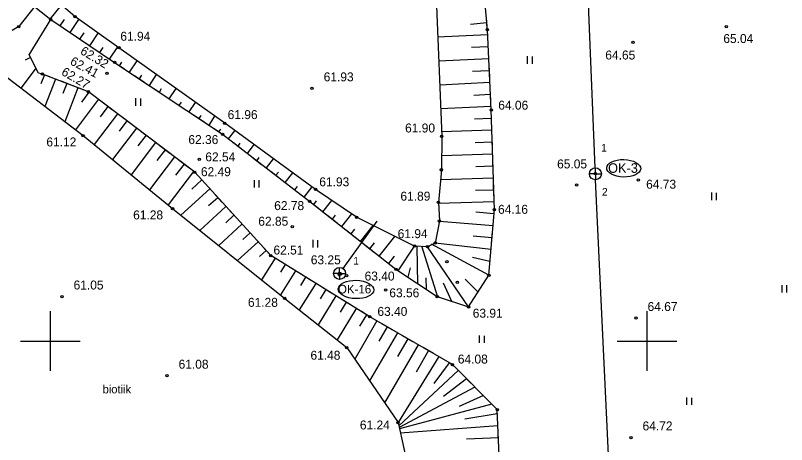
# Model space of a CAD drawing. Extents: x 631971 to 635284, y 6450547 to 6453247.
# Drawn here: x 633647.1 to 633711.7, y 6451741.3 to 6451777.3 of the extents above; entities that cross this region are included whole.
import ezdxf

# ---------------------------------------------------------------- set-up
doc = ezdxf.new("R2010")
doc.units = 0
for name, color, linetype in [('Default', 7, 'Continuous'), ('Level 14', 7, 'Continuous'), ('Level 34', 7, 'Continuous'), ('Level 4', 7, 'Continuous'), ('Level 41', 7, 'Continuous'), ('Level 42', 7, 'Continuous'), ('Level 43', 7, 'Continuous'), ('Level 54', 7, 'Continuous'), ('Level 55', 7, 'Continuous'), ('Level 57', 7, 'Continuous'), ('Level 59', 7, 'Continuous'), ('Level 61', 7, 'Continuous'), ('PR_elekter', 7, 'Continuous')]:
    doc.layers.add(name, color=color, linetype=linetype)

# ---------------------------------------------------------------- blocks, each defined once
blk = doc.blocks.new('POINT_DISPLAY')
at = {"layer": 'Default'}
blk.add_line((0, 0), (0, 0), dxfattribs=at)
blk = doc.blocks.new('PUNKT_1')
at = {"layer": 'Default'}
blk.add_circle((0, 0), 10000, dxfattribs=at)
blk.add_circle((0, 0), 10000, dxfattribs=at)
blk = doc.blocks.new('PUNKT')
at = {"layer": 'PR_elekter'}
blk.add_circle((0, 0), 10000, dxfattribs=at)
blk.add_circle((0, 0), 10000, dxfattribs=at)
blk = doc.blocks.new('VKANKA')
at = {"layer": 'Level 4'}
for q in [(-50000, 0), (0, 50000), (50000, 0), (0, -50000)]:
    blk.add_line((0, 0), q, dxfattribs=at)
blk.add_circle((0, 0), 50000, dxfattribs=at)
blk = doc.blocks.new('PUNKT_2')
at = {"layer": 'PR_elekter'}
blk.add_circle((0, 0), 10000, dxfattribs=at)
blk.add_circle((0, 0), 10000, dxfattribs=at)
blk = doc.blocks.new('PUNKT_3')
at = {"layer": 'Default'}
blk.add_circle((0, 0), 10000, dxfattribs=at)
blk.add_circle((0, 0), 10000, dxfattribs=at)
blk = doc.blocks.new('VHEIN_')
at = {"layer": 'Level 41'}
for p, q in [((0, 62000), (0, 0)), ((41000, 61000), (41000, 0))]:
    blk.add_line(p, q, dxfattribs=at)
blk = doc.blocks.new('VKORIS')
at = {"layer": 'Level 61'}
for p, q in [((0, 250000), (0, -250000)), ((-250000, 0), (250000, 0))]:
    blk.add_line(p, q, dxfattribs=at)

msp = doc.modelspace()

# ---------------------------------------------------------------- linework, layer by layer
at = {"layer": 'Level 14'}
for points in [[(633695.66, 6451764.51), (633694.72, 6451787.87)], [(633697.88, 6451717.44), (633695.7, 6451763.51)], [(633674.53, 6451756.07), (633677.4, 6451760.03)]]:
    msp.add_lwpolyline(points, dxfattribs=at)
at = {"layer": 'Level 34'}
for points in [[(633682.33, 6451778.78), (633682.8, 6451767.14), (633682.77, 6451764.34), (633682.52, 6451761.61), (633682.61, 6451760.06), (633682.26, 6451758.21), (633681.61, 6451757.9), (633680.52, 6451757.96), (633675.67, 6451760.37), (633672.23, 6451762.7), (633664.62, 6451768.24), (633655.75, 6451774.56)], [(633655.75, 6451774.56), (633652.06, 6451777.17), (633650.49, 6451778.52)], [(633645.48, 6451772.73), (633652.75, 6451767.21), (633660.24, 6451761.1), (633669.65, 6451753.57), (633674.84, 6451749.46), (633679.14, 6451743.17), (633680.11, 6451738.83), (633680.98, 6451730.46), (633681.6, 6451720.81), (633681.55, 6451720.71), (633679.9, 6451718.08), (633671.77, 6451722.27), (633664.94, 6451726.96), (633652.27, 6451735.33), (633640.4, 6451743.01), (633634.18, 6451746.33), (633630.87, 6451750.76), (633631.98, 6451753.81), (633638.3, 6451763.51), (633642.83, 6451772.74)]]:
    msp.add_lwpolyline(points, dxfattribs=at)
at = {"layer": 'Level 42'}
for p, q in [((633649.99, 6451776.96), (633650.94, 6451778.14)), ((633650.82, 6451776.4), (633651.18, 6451776.93)), ((633651.65, 6451775.84), (633652.38, 6451776.94)), ((633686.62, 6451776.14), (633686.54, 6451777.14)), ((633650.4, 6451776.68), (633651.23, 6451776.12)), ((633686.58, 6451776.64), (633685.2, 6451776.5)), ((633652.07, 6451775.56), (633652.9, 6451775.01)), ((633652.48, 6451775.29), (633652.83, 6451775.8)), ((633653.31, 6451774.73), (633654.02, 6451775.78)), ((633686.65, 6451775.64), (633682.46, 6451775.44)), ((633654.14, 6451774.17), (633654.42, 6451774.59)), ((633654.97, 6451773.62), (633655.65, 6451774.63)), ((633686.7, 6451774.64), (633685.3, 6451774.58)), ((633648.33, 6451773.76), (633647.89, 6451773.53)), ((633686.75, 6451773.64), (633682.55, 6451773.44)), ((633655.81, 6451773.06), (633656, 6451773.35)), ((633656.64, 6451772.51), (633657.28, 6451773.47)), ((633686.82, 6451772.14), (633686.77, 6451773.14)), ((633648.79, 6451772.86), (633647.55, 6451771.21)), ((633649.5, 6451772.3), (633649.21, 6451771.55)), ((633657.47, 6451771.96), (633657.68, 6451772.27)), ((633658.3, 6451771.4), (633658.91, 6451772.31)), ((633686.79, 6451772.64), (633685.39, 6451772.58)), ((633650.44, 6451771.94), (633649.55, 6451769.64)), ((633651.84, 6451771.4), (633650.9, 6451771.76)), ((633657.06, 6451772.23), (633657.89, 6451771.68)), ((633686.84, 6451771.65), (633682.63, 6451771.43)), ((633651.37, 6451771.58), (633651.04, 6451770.72)), ((633652.3, 6451771.22), (633651.22, 6451768.37)), ((633652.77, 6451771.04), (633651.84, 6451771.4)), ((633658.72, 6451771.12), (633659.55, 6451770.57)), ((633659.14, 6451770.85), (633659.33, 6451771.15)), ((633659.97, 6451770.29), (633660.54, 6451771.15)), ((633686.91, 6451770.15), (633686.86, 6451771.15)), ((633653.23, 6451770.85), (633652.61, 6451770.02)), ((633686.89, 6451770.65), (633685.48, 6451770.57)), ((633654.03, 6451770.25), (633652.1, 6451767.7)), ((633655.22, 6451769.34), (633654.43, 6451769.94)), ((633660.39, 6451770.02), (633661.22, 6451769.46)), ((633660.8, 6451769.74), (633660.98, 6451770.02)), ((633661.63, 6451769.19), (633662.17, 6451769.99)), ((633655.62, 6451769.04), (633653.68, 6451766.45)), ((633654.83, 6451769.64), (633654.17, 6451768.79)), ((633686.94, 6451769.65), (633682.71, 6451769.45)), ((633656.42, 6451768.44), (633655.77, 6451767.57)), ((633656.82, 6451768.13), (633656.02, 6451768.74)), ((633662.05, 6451768.91), (633662.88, 6451768.36)), ((633662.47, 6451768.63), (633662.64, 6451768.89)), ((633663.3, 6451768.08), (633663.8, 6451768.83)), ((633686.97, 6451768.65), (633685.56, 6451768.59)), ((633657.22, 6451767.83), (633655.21, 6451765.2)), ((633664.13, 6451767.52), (633664.29, 6451767.76)), ((633658.02, 6451767.23), (633657.34, 6451766.35)), ((633658.41, 6451766.93), (633657.62, 6451767.53)), ((633664.94, 6451766.94), (633665.47, 6451767.62)), ((633687, 6451767.65), (633682.79, 6451767.51)), ((633687.05, 6451766.15), (633687.02, 6451767.15)), ((633658.81, 6451766.63), (633656.78, 6451763.92)), ((633665.34, 6451766.63), (633666.13, 6451766.02)), ((633665.73, 6451766.33), (633665.92, 6451766.56)), ((633666.52, 6451765.72), (633667.09, 6451766.45)), ((633687.03, 6451766.65), (633685.61, 6451766.59)), ((633659.61, 6451766.02), (633658.93, 6451765.11)), ((633660.01, 6451765.72), (633659.21, 6451766.32)), ((633660.41, 6451765.42), (633658.32, 6451762.67)), ((633666.92, 6451765.41), (633667.71, 6451764.8)), ((633667.32, 6451765.11), (633667.51, 6451765.36)), ((633668.11, 6451764.5), (633668.7, 6451765.27)), ((633687.07, 6451765.65), (633682.78, 6451765.51)), ((633687.11, 6451764.15), (633687.08, 6451765.15)), ((633661.21, 6451764.82), (633660.5, 6451763.9)), ((633661.61, 6451764.51), (633660.81, 6451765.12)), ((633687.1, 6451764.65), (633685.65, 6451764.59)), ((633662, 6451764.21), (633659.87, 6451761.4)), ((633668.51, 6451764.19), (633669.3, 6451763.58)), ((633668.9, 6451763.89), (633669.11, 6451764.15)), ((633669.69, 6451763.28), (633670.32, 6451764.09)), ((633662.69, 6451763.49), (633661.85, 6451762.72)), ((633687.13, 6451763.65), (633682.69, 6451763.5)), ((633663.37, 6451762.75), (633660.94, 6451760.54)), ((633670.49, 6451762.67), (633670.7, 6451762.95)), ((633671.28, 6451762.06), (633671.94, 6451762.91)), ((633687.16, 6451762.65), (633685.64, 6451762.62)), ((633687.17, 6451762.15), (633687.14, 6451763.15)), ((633664.04, 6451762.01), (633663.26, 6451761.32)), ((633664.38, 6451761.64), (633663.7, 6451762.38)), ((633664.72, 6451761.27), (633662.52, 6451759.27)), ((633672.07, 6451761.44), (633672.31, 6451761.74)), ((633672.85, 6451760.82), (633673.6, 6451761.77)), ((633687.19, 6451761.65), (633682.52, 6451761.53)), ((633665.73, 6451760.17), (633665.05, 6451760.91)), ((633674.43, 6451759.59), (633675.26, 6451760.65)), ((633687.18, 6451760.65), (633685.66, 6451760.8)), ((633665.39, 6451760.54), (633664.7, 6451759.91)), ((633673.25, 6451760.51), (633674.03, 6451759.9)), ((633673.64, 6451760.2), (633673.9, 6451760.54)), ((633687.1, 6451759.66), (633682.6, 6451760.02)), ((633666.06, 6451759.8), (633664.11, 6451758.01)), ((633667.07, 6451758.69), (633666.4, 6451759.43)), ((633675.21, 6451758.97), (633675.53, 6451759.37)), ((633676, 6451758.35), (633677.05, 6451759.68)), ((633666.74, 6451759.06), (633666.13, 6451758.5)), ((633674.82, 6451759.28), (633675.61, 6451758.66)), ((633677.57, 6451757.11), (633678.88, 6451758.77)), ((633687.01, 6451758.66), (633685.44, 6451758.79)), ((633686.97, 6451758.16), (633687.06, 6451759.16)), ((633667.41, 6451758.32), (633665.68, 6451756.75)), ((633676.39, 6451758.04), (633677.18, 6451757.42)), ((633676.78, 6451757.73), (633677.18, 6451758.23)), ((633686.75, 6451755.51), (633681.95, 6451758.11)), ((633686.93, 6451757.66), (633682.26, 6451758.21)), ((633668.09, 6451757.58), (633667.54, 6451757.08)), ((633668.42, 6451757.21), (633667.75, 6451757.95)), ((633679.15, 6451755.89), (633680.52, 6451757.96)), ((633680.81, 6451754.78), (633680.75, 6451757.93)), ((633682.47, 6451753.67), (633681.13, 6451757.95)), ((633685.05, 6451752.86), (633681.61, 6451757.9)), ((633668.84, 6451756.93), (633667.71, 6451755.12)), ((633678.36, 6451756.5), (633678.84, 6451757.1)), ((633686.84, 6451756.67), (633685.38, 6451757.01)), ((633669.69, 6451756.41), (633669.29, 6451755.77)), ((633679.99, 6451755.34), (633680.19, 6451756.14)), ((633670.54, 6451755.88), (633669.28, 6451753.86)), ((633671.81, 6451755.1), (633670.96, 6451755.62)), ((633672.24, 6451754.83), (633670.86, 6451752.61)), ((633671.39, 6451755.36), (633670.96, 6451754.65)), ((633681.53, 6451754.34), (633681.49, 6451755.31)), ((633683.65, 6451753.32), (633682.95, 6451754.86)), ((633685.85, 6451754.1), (633684.76, 6451755.19)), ((633673.09, 6451754.31), (633672.62, 6451753.53)), ((633673.52, 6451754.05), (633672.67, 6451754.57)), ((633673.94, 6451753.78), (633672.44, 6451751.36)), ((633675.22, 6451753), (633674.37, 6451753.52)), ((633674.79, 6451753.26), (633674.28, 6451752.41)), ((633675.64, 6451752.73), (633674.03, 6451750.1)), ((633677.36, 6451751.7), (633675.51, 6451748.49)), ((633676.5, 6451752.21), (633675.9, 6451751.25)), ((633678.22, 6451751.2), (633677.52, 6451749.99)), ((633678.65, 6451750.95), (633677.79, 6451751.45)), ((633679.09, 6451750.7), (633676.76, 6451746.66)), ((633680.39, 6451749.95), (633679.52, 6451750.45)), ((633680.82, 6451749.7), (633678.01, 6451744.83)), ((633679.95, 6451750.2), (633679.09, 6451748.72)), ((633681.68, 6451749.2), (633680.67, 6451747.41)), ((633682.12, 6451748.95), (633681.25, 6451749.45)), ((633682.55, 6451748.7), (633679.14, 6451743.17)), ((633683.42, 6451748.19), (633682.13, 6451746.45)), ((633684.17, 6451747.55), (633679.2, 6451742.9)), ((633685.23, 6451746.49), (633684.53, 6451747.2)), ((633684.88, 6451746.85), (633682.96, 6451745.36)), ((633685.58, 6451746.14), (633679.23, 6451742.76)), ((633686.64, 6451745.07), (633685.94, 6451745.78)), ((633686.29, 6451745.43), (633684.25, 6451744.52)), ((633686.99, 6451744.72), (633679.26, 6451742.64)), ((633687.46, 6451743.91), (633684.73, 6451743.45)), ((633687.51, 6451742.91), (633679.32, 6451742.29)), ((633687.55, 6451741.91), (633684.87, 6451741.8)), ((633687.57, 6451741.41), (633687.53, 6451742.41))]:
    msp.add_line(p, q, dxfattribs=at)
for points in [[(633647.61, 6451778.88), (633650.04, 6451776.92), (633655.39, 6451773.34), (633664.44, 6451767.32), (633671.74, 6451761.7), (633678.96, 6451756.02), (633682.42, 6451753.72), (633685.05, 6451752.86), (633686.75, 6451755.51), (633687.21, 6451761.01), (633686.95, 6451769.36), (633686.63, 6451776.07), (633686.3, 6451779.79)], [(633642.75, 6451739.26), (633651.25, 6451733.2), (633658.93, 6451727.63), (633668.06, 6451721.2), (633674.52, 6451716.19), (633682.77, 6451710.4), (633686.04, 6451709.13), (633687.52, 6451712.82), (633688.25, 6451720.25), (633687.91, 6451732.31), (633687.61, 6451740.43), (633687.45, 6451744.26), (633683.7, 6451748.03), (633676.77, 6451752.04), (633668.47, 6451757.16), (633662.1, 6451764.14), (633653.19, 6451770.88), (633649.34, 6451772.36), (633649, 6451772.44), (633648.23, 6451773.96), (633650.04, 6451776.92)], [(633655.39, 6451773.34), (633655.39, 6451773.34), (633656.22, 6451772.79)], [(633649.97, 6451772.12), (633649.34, 6451772.36), (633649.02, 6451772.43)], [(633663.72, 6451767.8), (633664.44, 6451767.32), (633664.54, 6451767.24)], [(633671.67, 6451761.75), (633671.74, 6451761.7), (633672.46, 6451761.13)], [(633676.92, 6451751.95), (633676.77, 6451752.04), (633676.07, 6451752.47)], [(633683.82, 6451747.91), (633683.7, 6451748.03), (633682.98, 6451748.45)]]:
    msp.add_lwpolyline(points, dxfattribs=at)
at = {"layer": 'Level 43'}
msp.add_lwpolyline([(633648.72, 6451778.08), (633647.35, 6451776.33), (633646.79, 6451776)], dxfattribs=at)
at = {"layer": 'Level 55'}
for centre, major_axis in [((633698.05, 6451764.47), (1.425, -0.042)), ((633675.62, 6451754.323), (1.489, -0.044))]:
    msp.add_ellipse(centre, major_axis=major_axis, ratio=0.51567, dxfattribs=at)

# ---------------------------------------------------------------- block references
at = {"layer": 'Level 4', "xscale": 1.0000000000002532e-05, "yscale": 1.0000000000002532e-05}
for p in [(633695.68, 6451764.01), (633674.24, 6451755.66)]:
    msp.add_blockref('VKANKA', p, dxfattribs=at)
at = {"layer": 'Level 41', "xscale": 1.0000000000002532e-05, "yscale": 1.0000000000002532e-05}
for p in [(633689.96, 6451773.23), (633657.15, 6451769.71), (633667.07, 6451762.86), (633705.4, 6451761.81), (633671.99, 6451757.85), (633711.29, 6451754.06), (633685.95, 6451749.84), (633703.32, 6451744.65)]:
    msp.add_blockref('VHEIN_', p, dxfattribs=at)
at = {"layer": 'Level 54'}
for name, p, xscale, yscale in [('PUNKT', (633650.04, 6451776.92), 1.0000000000002532e-05, 1.0000000000002532e-05), ('POINT_DISPLAY', (633650.04, 6451776.92), 0.010000000000002531, 0.010000000000002531), ('PUNKT', (633652.06, 6451777.17), 1.0000000000002532e-05, 1.0000000000002532e-05), ('POINT_DISPLAY', (633652.06, 6451777.17), 0.010000000000002531, 0.010000000000002531), ('PUNKT', (633647.35, 6451776.33), 1.0000000000002532e-05, 1.0000000000002532e-05), ('POINT_DISPLAY', (633647.35, 6451776.33), 0.010000000000002531, 0.010000000000002531), ('PUNKT_2', (633686.63, 6451776.07), 1.0000000000002532e-05, 1.0000000000002532e-05), ('POINT_DISPLAY', (633706.64, 6451776.32), 0.010000000000002531, 0.010000000000002531), ('POINT_DISPLAY', (633686.63, 6451776.07), 0.010000000000002531, 0.010000000000002531), ('POINT_DISPLAY', (633698.82, 6451775.02), 0.010000000000002531, 0.010000000000002531), ('POINT_DISPLAY', (633655.75, 6451774.56), 0.010000000000002531, 0.010000000000002531), ('POINT_DISPLAY', (633655.39, 6451773.34), 0.010000000000002531, 0.010000000000002531), ('PUNKT', (633649.34, 6451772.36), 1.0000000000002532e-05, 1.0000000000002532e-05), ('POINT_DISPLAY', (633649.34, 6451772.36), 0.010000000000002531, 0.010000000000002531), ('POINT_DISPLAY', (633654.76, 6451772.43), 0.010000000000002531, 0.010000000000002531), ('POINT_DISPLAY', (633671.94, 6451771.16), 0.010000000000002531, 0.010000000000002531), ('POINT_DISPLAY', (633653.19, 6451770.88), 0.010000000000002531, 0.010000000000002531), ('POINT_DISPLAY', (633686.95, 6451769.36), 0.010000000000002531, 0.010000000000002531), ('POINT_DISPLAY', (633664.62, 6451768.24), 0.010000000000002531, 0.010000000000002531), ('POINT_DISPLAY', (633652.75, 6451767.21), 0.010000000000002531, 0.010000000000002531), ('POINT_DISPLAY', (633664.44, 6451767.32), 0.010000000000002531, 0.010000000000002531), ('POINT_DISPLAY', (633682.8, 6451767.14), 0.010000000000002531, 0.010000000000002531), ('POINT_DISPLAY', (633662.48, 6451765.23), 0.010000000000002531, 0.010000000000002531), ('POINT_DISPLAY', (633662.1, 6451764.14), 0.010000000000002531, 0.010000000000002531), ('PUNKT', (633682.77, 6451764.34), 1.0000000000002532e-05, 1.0000000000002532e-05), ('POINT_DISPLAY', (633682.77, 6451764.34), 0.010000000000002531, 0.010000000000002531), ('POINT_DISPLAY', (633695.68, 6451764.01), 0.010000000000002531, 0.010000000000002531), ('POINT_DISPLAY', (633699.27, 6451763.5), 0.010000000000002531, 0.010000000000002531), ('POINT_DISPLAY', (633672.23, 6451762.7), 0.010000000000002531, 0.010000000000002531), ('PUNKT', (633694.1, 6451763.06), 1.0000000000002532e-05, 1.0000000000002532e-05), ('POINT_DISPLAY', (633694.1, 6451763.06), 0.010000000000002531, 0.010000000000002531), ('POINT_DISPLAY', (633671.74, 6451761.7), 0.010000000000002531, 0.010000000000002531), ('POINT_DISPLAY', (633682.52, 6451761.61), 0.010000000000002531, 0.010000000000002531), ('POINT_DISPLAY', (633660.24, 6451761.1), 0.010000000000002531, 0.010000000000002531), ('POINT_DISPLAY', (633687.21, 6451761.01), 0.010000000000002531, 0.010000000000002531), ('PUNKT', (633675.67, 6451760.37), 1.0000000000002532e-05, 1.0000000000002532e-05), ('POINT_DISPLAY', (633675.67, 6451760.37), 0.010000000000002531, 0.010000000000002531), ('PUNKT', (633682.61, 6451760.06), 1.0000000000002532e-05, 1.0000000000002532e-05), ('POINT_DISPLAY', (633682.61, 6451760.06), 0.010000000000002531, 0.010000000000002531), ('POINT_DISPLAY', (633670.27, 6451759.57), 0.010000000000002531, 0.010000000000002531), ('PUNKT', (633682.26, 6451758.21), 1.0000000000002532e-05, 1.0000000000002532e-05), ('POINT_DISPLAY', (633682.26, 6451758.21), 0.010000000000002531, 0.010000000000002531), ('POINT_DISPLAY', (633680.52, 6451757.96), 0.010000000000002531, 0.010000000000002531), ('PUNKT', (633681.61, 6451757.9), 1.0000000000002532e-05, 1.0000000000002532e-05), ('POINT_DISPLAY', (633681.61, 6451757.9), 0.010000000000002531, 0.010000000000002531), ('POINT_DISPLAY', (633668.47, 6451757.16), 0.010000000000002531, 0.010000000000002531), ('PUNKT', (633683.23, 6451756.66), 1.0000000000002532e-05, 1.0000000000002532e-05), ('POINT_DISPLAY', (633683.23, 6451756.66), 0.010000000000002531, 0.010000000000002531), ('PUNKT', (633674.21, 6451755.55), 1.0000000000002532e-05, 1.0000000000002532e-05), ('POINT_DISPLAY', (633674.21, 6451755.55), 0.010000000000002531, 0.010000000000002531), ('PUNKT', (633674.32, 6451755.62), 1.0000000000002532e-05, 1.0000000000002532e-05), ('POINT_DISPLAY', (633674.24, 6451755.66), 0.010000000000002531, 0.010000000000002531), ('POINT_DISPLAY', (633674.32, 6451755.62), 0.010000000000002531, 0.010000000000002531), ('PUNKT', (633674.84, 6451755.48), 1.0000000000002532e-05, 1.0000000000002532e-05), ('POINT_DISPLAY', (633674.84, 6451755.48), 0.010000000000002531, 0.010000000000002531), ('POINT_DISPLAY', (633678.96, 6451756.02), 0.010000000000002531, 0.010000000000002531), ('PUNKT', (633686.75, 6451755.51), 1.0000000000002532e-05, 1.0000000000002532e-05), ('POINT_DISPLAY', (633686.75, 6451755.51), 0.010000000000002531, 0.010000000000002531), ('PUNKT', (633684.12, 6451754.92), 1.0000000000002532e-05, 1.0000000000002532e-05), ('POINT_DISPLAY', (633684.12, 6451754.92), 0.010000000000002531, 0.010000000000002531), ('POINT_DISPLAY', (633678.1, 6451754.27), 0.010000000000002531, 0.010000000000002531), ('POINT_DISPLAY', (633650.97, 6451753.73), 0.010000000000002531, 0.010000000000002531), ('POINT_DISPLAY', (633669.65, 6451753.57), 0.010000000000002531, 0.010000000000002531), ('PUNKT', (633682.42, 6451753.72), 1.0000000000002532e-05, 1.0000000000002532e-05), ('POINT_DISPLAY', (633682.42, 6451753.72), 0.010000000000002531, 0.010000000000002531), ('POINT_DISPLAY', (633685.05, 6451752.86), 0.010000000000002531, 0.010000000000002531), ('POINT_DISPLAY', (633676.75, 6451752.05), 0.010000000000002531, 0.010000000000002531), ('POINT_DISPLAY', (633699.08, 6451751.93), 0.010000000000002531, 0.010000000000002531), ('POINT_DISPLAY', (633674.84, 6451749.46), 0.010000000000002531, 0.010000000000002531), ('POINT_DISPLAY', (633683.7, 6451748.03), 0.010000000000002531, 0.010000000000002531), ('POINT_DISPLAY', (633659.77, 6451747.1), 0.010000000000002531, 0.010000000000002531), ('PUNKT_2', (633687.45, 6451744.26), 1.0000000000002532e-05, 1.0000000000002532e-05), ('POINT_DISPLAY', (633687.45, 6451744.26), 0.010000000000002531, 0.010000000000002531), ('POINT_DISPLAY', (633679.14, 6451743.17), 0.010000000000002531, 0.010000000000002531), ('POINT_DISPLAY', (633698.66, 6451741.92), 0.010000000000002531, 0.010000000000002531)]:
    msp.add_blockref(name, p, dxfattribs=dict(at, xscale=xscale, yscale=yscale))
at = {"layer": 'Level 59', "xscale": 1.0000000000002532e-05, "yscale": 1.0000000000002532e-05}
for name, p in [('PUNKT_1', (633706.64, 6451776.32)), ('PUNKT_1', (633698.82, 6451775.02)), ('PUNKT_1', (633655.75, 6451774.56)), ('PUNKT_3', (633655.39, 6451773.34)), ('PUNKT_1', (633654.76, 6451772.43)), ('PUNKT_1', (633653.19, 6451770.88)), ('PUNKT_1', (633671.94, 6451771.16)), ('PUNKT_1', (633686.95, 6451769.36)), ('PUNKT_1', (633664.62, 6451768.24)), ('PUNKT_1', (633652.75, 6451767.21)), ('PUNKT_1', (633664.44, 6451767.32)), ('PUNKT_1', (633682.8, 6451767.14)), ('PUNKT_1', (633662.48, 6451765.23)), ('PUNKT_1', (633662.1, 6451764.14)), ('PUNKT_1', (633695.68, 6451764.01)), ('PUNKT_1', (633699.27, 6451763.5)), ('PUNKT_1', (633672.23, 6451762.7)), ('PUNKT_3', (633671.74, 6451761.7)), ('PUNKT_1', (633682.52, 6451761.61)), ('PUNKT_1', (633660.24, 6451761.1)), ('PUNKT_3', (633687.21, 6451761.01)), ('PUNKT_1', (633670.27, 6451759.57)), ('PUNKT_1', (633680.52, 6451757.96)), ('PUNKT_1', (633668.47, 6451757.16)), ('PUNKT_1', (633678.96, 6451756.02)), ('PUNKT_1', (633674.24, 6451755.66)), ('PUNKT_1', (633678.1, 6451754.27)), ('PUNKT_1', (633650.97, 6451753.73)), ('PUNKT_1', (633669.65, 6451753.57)), ('PUNKT_1', (633685.05, 6451752.86)), ('PUNKT_1', (633676.75, 6451752.05)), ('PUNKT_1', (633699.08, 6451751.93)), ('PUNKT_1', (633674.84, 6451749.46)), ('PUNKT_1', (633683.7, 6451748.03)), ('PUNKT_1', (633659.77, 6451747.1)), ('PUNKT_1', (633679.14, 6451743.17)), ('PUNKT_1', (633698.66, 6451741.92))]:
    msp.add_blockref(name, p, dxfattribs=at)
at = {"layer": 'Level 61', "xscale": 1.0000000000002532e-05, "yscale": 1.0000000000002532e-05}
for p in [(633650, 6451750), (633700, 6451750)]:
    msp.add_blockref('VKORIS', p, dxfattribs=at)

# ---------------------------------------------------------------- texts
at = {"layer": 'Level 55'}
for s, height, p in [('1', 0.64, (633696.169, 6451765.87)), ('OK-3', 0.8, (633696.742, 6451764.09)), ('2', 0.64, (633696.23, 6451762.18)), ('1', 0.64, (633675.389, 6451756.4)), ('OK-16', 0.72, (633674.106, 6451753.99))]:
    msp.add_text(s, height=height, dxfattribs=at).set_placement(p)
at = {"layer": 'Level 57'}
msp.add_text('biotiik', height=0.7, dxfattribs=at).set_placement((633654.379, 6451745.62))
at = {"layer": 'Level 59'}
for s, p in [('61.94', (633655.87, 6451775.15)), ('65.04', (633706.4, 6451774.96)), ('64.65', (633696.51, 6451773.58)), ('61.93', (633672.91, 6451771.75)), ('64.06', (633687.54, 6451769.38)), ('61.96', (633664.86, 6451768.59)), ('61.90', (633679.73, 6451767.47)), ('62.36', (633661.57, 6451766.5)), ('61.12', (633649.67, 6451766.3)), ('62.54', (633662.99, 6451765.05)), ('65.05', (633692.47, 6451764.46)), ('62.49', (633662.62, 6451763.81)), ('61.93', (633672.54, 6451762.96)), ('64.73', (633699.93, 6451762.76)), ('61.89', (633679.34, 6451761.76)), ('62.78', (633668.76, 6451760.97)), ('64.16', (633687.52, 6451760.66)), ('61.28', (633656.94, 6451760.19)), ('62.85', (633667.43, 6451759.66)), ('61.94', (633679.11, 6451758.62)), ('62.51', (633668.7, 6451757.25)), ('63.25', (633671.83, 6451756.43)), ('63.40', (633676.34, 6451755.07)), ('61.05', (633651.95, 6451754.32)), ('63.56', (633678.41, 6451753.67)), ('61.28', (633666.56, 6451752.87)), ('63.40', (633677.41, 6451752.11)), ('64.67', (633700.05, 6451752.52)), ('63.91', (633685.4, 6451751.96)), ('61.48', (633671.8, 6451748.44)), ('61.08', (633660.75, 6451747.69)), ('64.08', (633684.15, 6451748.12)), ('61.24', (633675.94, 6451742.6)), ('64.72', (633699.63, 6451742.52))]:
    msp.add_text(s, height=0.75, dxfattribs=at).set_placement(p)
for s, height, rotation, p in [('62.32', 0.7499, 328.73751, (633652.44, 6451774.1)), ('62.41', 0.75, 331.78108, (633651.59, 6451773.21)), ('62.27', 0.75, 329.57995, (633650.86, 6451772.34))]:
    msp.add_text(s, height=height, rotation=rotation, dxfattribs=at).set_placement(p)

doc.saveas('drawing.dxf')
